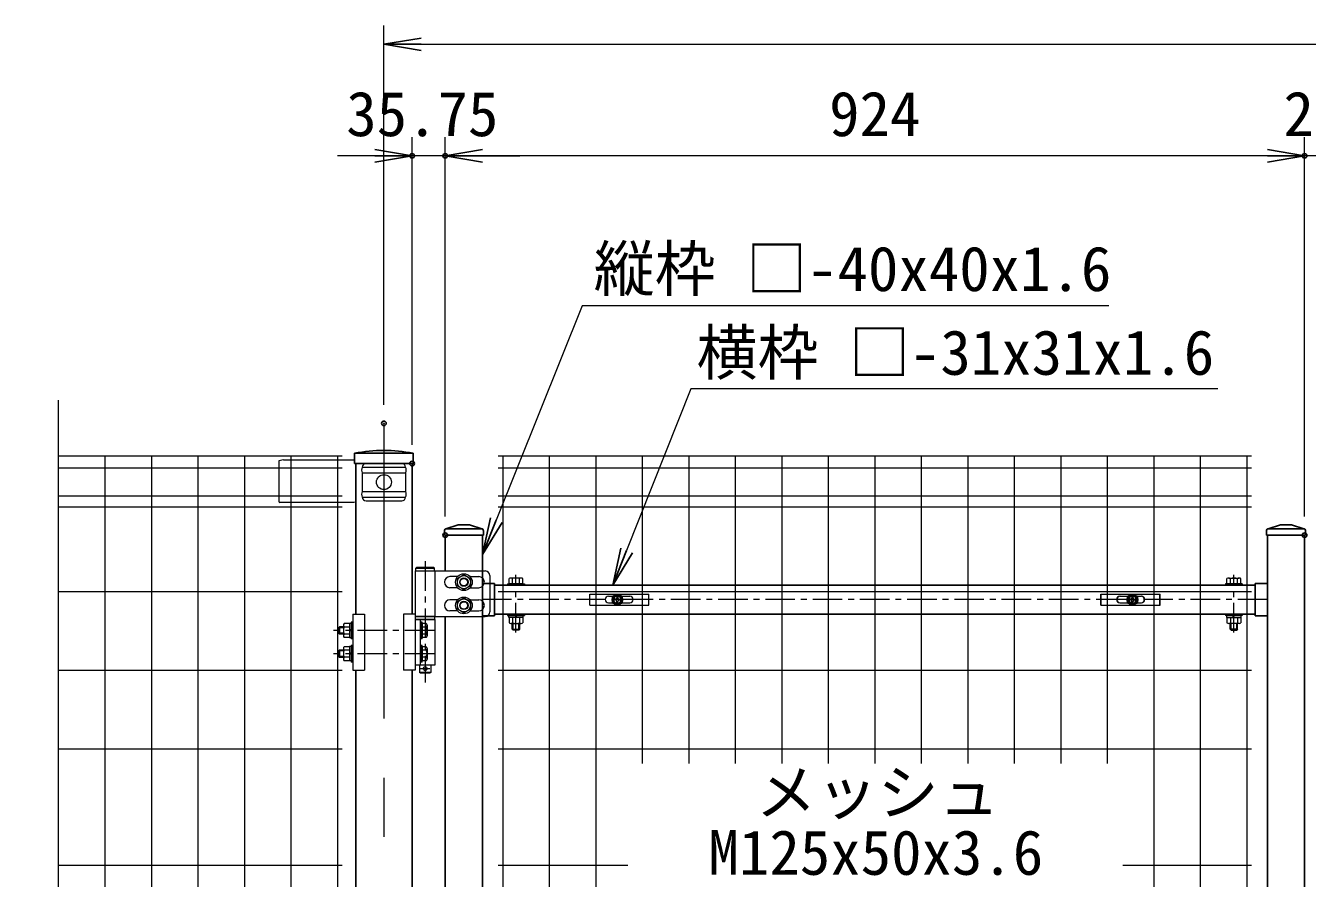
# Model space of a CAD drawing. Units: millimetres, scale not verified. Extents: x -4200 to 4200, y -2970 to 2970.
# Drawn here: x -190 to 1189, y 724 to 1641 of the extents above; entities that cross this region are included whole.
import ezdxf
from ezdxf.enums import TextEntityAlignment as Align

# ---------------------------------------------------------------- set-up
doc = ezdxf.new("R2010")
doc.units = ezdxf.units.MM
doc.header["$LTSCALE"] = 10
doc.header["$PDMODE"] = 32
doc.header["$PDSIZE"] = 5
doc.linetypes.add('USER1', pattern=[50.8, 31.75, -6.35, 6.35, -6.35])
for name, color, linetype, lineweight in [('0-0_D-STR1', 1, 'Continuous', 25), ('0-1_D-BMK', 2, 'USER1', 13), ('0-4_D-STR3', 3, 'Continuous', 13), ('0-5_D-STR-DIM', 7, 'Continuous', 13), ('0-7_Defpoints', 6, 'Continuous', 25), ('0-9_D-STR-TXT', 7, 'Continuous', 13), ('0-C_D-STR2', 7, 'Continuous', 13)]:
    doc.layers.add(name, color=color, linetype=linetype, lineweight=lineweight)
doc.layers.add('0-6_0', color=7, linetype='Continuous')
doc.styles.add('ＭＳ ゴシック', font='')
doc.styles.get('ＭＳ ゴシック').set_extended_font_data('MS Gothic')

# ---------------------------------------------------------------- blocks, each defined once
blk = doc.blocks.new('_Open')
at = {"layer": '0-6_0'}
blk.add_line((-10, 1.667), (0, 0), dxfattribs=at)
blk.add_lwpolyline([(-10, -1.667), (0, 0), (-10, 0)], dxfattribs=at)
blk = doc.blocks.new('U8')
at = {"layer": '0-0_D-STR1'}
for p, q in [((90, 14196), (90, 14150)), ((114, 14220), (486, 14220)), ((493.1, 14218.9), (360, 14260)), ((510, 14196), (510, 14150)), ((510, 14196), (510, 14150)), ((8930, 14196), (8930, 14150)), ((8946.9, 14218.9), (9080, 14260)), ((8954, 14220), (9326, 14220)), ((9080, 14260), (9200, 14260)), ((9333.1, 14218.9), (9200, 14260)), ((9350, 14196), (9350, 14150)), ((90, 14150), (510, 14150)), ((100, 14150), (100, 13765)), ((500, 14150), (100, 14150)), ((500, 14150), (500, 300)), ((8930, 14150), (9350, 14150)), ((8940, 14150), (8940, 9970)), ((9340, 14150), (8940, 14150)), ((9340, 14150), (9340, 10130)), ((500, 13632), (630, 13632)), ((630, 13632), (630, 13283)), ((630, 13612.5), (8810, 13612.5)), ((8810, 13632), (8810, 13283)), ((8940, 13632), (8810, 13632)), ((100, 13275), (100, 2650)), ((630, 13283), (500, 13283)), ((630, 13302.5), (8810, 13302.5)), ((8810, 13283), (8940, 13283))]:
    blk.add_line(p, q, dxfattribs=at)
blk.add_lwpolyline([(106.9, 14218.9), (240, 14260), (360, 14260)], dxfattribs=at)
for centre, start, end in [((114, 14196), 90, 180), ((486, 14196), 0, 90), ((486, 14196), 0, 90), ((8954, 14196), 90, 180), ((9326, 14196), 0, 90)]:
    blk.add_arc(centre, 24, start, end, dxfattribs=at)
at = {"layer": '0-1_D-BMK'}
for p, q in [((-116.8, 13870.3), (-116.8, 12565.6)), ((860, 13104), (860, 13724.9)), ((8580, 13104), (8580, 13724.9)), ((8940, 13457.5), (500, 13457.5)), ((-18.8, 13125), (-1100.8, 13125)), ((-18.8, 12875), (-1100.8, 12875)), ((-166.8, 12715), (-66.8, 12715))]:
    blk.add_line(p, q, dxfattribs=at)
at = {"layer": '0-4_D-STR3'}
for p, q in [((-206.8, 13805), (-216.8, 13795)), ((-216.8, 13795), (-16.8, 13795)), ((-216.8, 13765), (-216.8, 13795)), ((-206.8, 13805), (-26.8, 13805)), ((-26.8, 13805), (-16.8, 13795)), ((-16.8, 13765), (-16.8, 13795)), ((-225.3, 13765), (-225.3, 12700)), ((-225.3, 13765), (-8.3, 13765)), ((-216.8, 13765), (-16.8, 13765)), ((-8.3, 13275), (-8.3, 13765)), ((-8.3, 13765), (530.3, 13765)), ((232.9, 13705), (150.3, 13705)), ((367.1, 13705), (460.3, 13705)), ((580.3, 13715), (580.3, 13325)), ((785, 13628.5), (785, 13683)), ((916.3, 13688.5), (803.8, 13688.5)), ((822.5, 13628.5), (822.5, 13683)), ((897.5, 13628.5), (897.5, 13683)), ((935, 13628.5), (935, 13683)), ((8505, 13628.5), (8505, 13683)), ((8523.7, 13688.5), (8636.2, 13688.5)), ((8542.5, 13628.5), (8542.5, 13683)), ((8617.5, 13628.5), (8617.5, 13683)), ((8655, 13628.5), (8655, 13683)), ((232.9, 13585), (150.3, 13585)), ((367.1, 13585), (460.3, 13585)), ((770, 13628.5), (770, 13612.5)), ((770, 13628.5), (950, 13628.5)), ((770, 13612.5), (950, 13612.5)), ((935, 13628.5), (785, 13628.5)), ((950, 13628.5), (950, 13612.5)), ((8490, 13628.5), (8490, 13612.5)), ((8670, 13628.5), (8490, 13628.5)), ((8670, 13612.5), (8490, 13612.5)), ((8505, 13628.5), (8655, 13628.5)), ((8670, 13628.5), (8670, 13612.5)), ((232.9, 13455), (150.3, 13455)), ((367.1, 13455), (460.3, 13455)), ((-894.5, 13300), (-894.5, 12700)), ((-894.5, 13300), (-769.5, 13300)), ((-769.5, 13300), (-769.5, 12700)), ((-350.3, 13300), (-350.3, 12700)), ((-225.3, 13300), (-350.3, 13300)), ((-225.3, 13275), (-8.3, 13275)), ((-225.3, 13275), (-8.3, 13275)), ((-8.3, 13245), (-225.3, 13245)), ((-11.8, 13275), (-221.8, 13275)), ((-221.8, 13245), (-221.8, 13275)), ((-221.8, 13245), (-11.8, 13245)), ((-165.3, 12755), (-165.3, 13245)), ((-11.8, 13245), (-11.8, 13275)), ((-8.3, 13275), (530.3, 13275)), ((-8.3, 12755), (-8.3, 13245)), ((232.9, 13335), (150.3, 13335)), ((367.1, 13335), (460.3, 13335)), ((770, 13302.5), (770, 13286.5)), ((770, 13302.5), (950, 13302.5)), ((770, 13286.5), (950, 13286.5)), ((785, 13266.5), (785, 13207)), ((822.5, 13266.5), (822.5, 13207)), ((863.8, 13266.5), (852.2, 13286.5)), ((870.7, 13266.5), (859.1, 13286.5)), ((897.5, 13266.5), (897.5, 13207)), ((935, 13266.5), (935, 13207)), ((950, 13302.5), (950, 13286.5)), ((8490, 13302.5), (8490, 13286.5)), ((8670, 13302.5), (8490, 13302.5)), ((8670, 13286.5), (8490, 13286.5)), ((8505, 13266.5), (8505, 13207)), ((8542.5, 13266.5), (8542.5, 13207)), ((8569.3, 13266.5), (8580.8, 13286.5)), ((8576.2, 13266.5), (8587.8, 13286.5)), ((8617.5, 13266.5), (8617.5, 13207)), ((8655, 13266.5), (8655, 13207)), ((8670, 13302.5), (8670, 13286.5)), ((-1039.3, 13165), (-1049.3, 13155)), ((-995.5, 13095), (-1049.3, 13095)), ((-995.5, 13165), (-1039.3, 13165)), ((-995.5, 13182.8), (-995.5, 13067.3)), ((-930.5, 13200), (-988.5, 13200)), ((-930.5, 13162.5), (-988.5, 13162.5)), ((-930.5, 13200), (-930.5, 13050)), ((-910.5, 13135.7), (-930.5, 13124.1)), ((-910.5, 13128.8), (-930.5, 13117.2)), ((-894.5, 13215), (-910.5, 13215)), ((-910.5, 13215), (-910.5, 13035)), ((-910.5, 13202), (-910.5, 13048)), ((-894.5, 13035), (-894.5, 13215)), ((-149.3, 13035), (-149.3, 13215)), ((-105.1, 13200), (-149.3, 13200)), ((-149.3, 13200), (-149.3, 13050)), ((-105.1, 13162.6), (-149.3, 13162.6)), ((-94.3, 13181.3), (-94.3, 13068.7)), ((803.8, 13201.5), (916.3, 13201.5)), ((820, 13138.5), (820, 13201.5)), ((820, 13138.5), (830, 13128.5)), ((820, 13138.5), (900, 13138.5)), ((830, 13128.5), (830, 13201.5)), ((890, 13128.5), (830, 13128.5)), ((890, 13128.5), (890, 13201.5)), ((890, 13128.5), (900, 13138.5)), ((900, 13138.5), (900, 13201.5)), ((8636.2, 13201.5), (8523.7, 13201.5)), ((8540, 13138.5), (8540, 13201.5)), ((8550, 13128.5), (8540, 13138.5)), ((8620, 13138.5), (8540, 13138.5)), ((8550, 13128.5), (8550, 13201.5)), ((8550, 13128.5), (8610, 13128.5)), ((8610, 13128.5), (8610, 13201.5)), ((8620, 13138.5), (8610, 13128.5)), ((8620, 13138.5), (8620, 13201.5)), ((-995.5, 13085), (-1039.3, 13085)), ((-930.5, 13087.5), (-988.5, 13087.5)), ((-930.5, 13050), (-988.5, 13050)), ((-910.5, 13048), (-930.5, 13048)), ((-894.5, 13035), (-910.5, 13035)), ((-894.5, 12965), (-910.5, 12965)), ((-910.5, 12965), (-910.5, 12785)), ((-894.5, 12785), (-894.5, 12965)), ((-149.3, 13035), (-165.3, 13035)), ((-105.1, 13087.4), (-149.3, 13087.4)), ((-105.1, 13050), (-149.3, 13050)), ((-149.3, 12785), (-149.3, 12965)), ((-1039.3, 12915), (-1049.3, 12905)), ((-995.5, 12845), (-1049.3, 12845)), ((-995.5, 12915), (-1039.3, 12915)), ((-995.5, 12835), (-1039.3, 12835)), ((-995.5, 12932.8), (-995.5, 12817.3)), ((-930.5, 12950), (-988.5, 12950)), ((-930.5, 12912.5), (-988.5, 12912.5)), ((-930.5, 12837.5), (-988.5, 12837.5)), ((-930.5, 12950), (-930.5, 12800)), ((-910.5, 12885.7), (-930.5, 12874.1)), ((-910.5, 12878.8), (-930.5, 12867.2)), ((-910.5, 12952), (-910.5, 12798)), ((-105.1, 12950), (-149.3, 12950)), ((-149.3, 12950), (-149.3, 12800)), ((-105.1, 12912.6), (-149.3, 12912.6)), ((-105.1, 12837.4), (-149.3, 12837.4)), ((-94.3, 12931.3), (-94.3, 12818.7)), ((-930.5, 12800), (-988.5, 12800)), ((-910.5, 12798), (-930.5, 12798)), ((-894.5, 12785), (-910.5, 12785)), ((-894.5, 12700), (-769.5, 12700)), ((-225.3, 12700), (-350.3, 12700)), ((-225.3, 12755), (-8.3, 12755)), ((-176.8, 12755), (-176.8, 12675)), ((-149.3, 12785), (-165.3, 12785)), ((-105.1, 12800), (-149.3, 12800)), ((-56.8, 12755), (-56.8, 12675)), ((-56.8, 12675), (-176.8, 12675)), ((-166.8, 12665), (-176.8, 12675)), ((-66.8, 12665), (-166.8, 12665)), ((-56.8, 12675), (-66.8, 12665))]:
    blk.add_line(p, q, dxfattribs=at)
for points in [[(300, 13726), (370.1, 13685.5), (370.1, 13604.5), (300, 13564), (229.9, 13604.5), (229.9, 13685.5)], [(300, 13476), (370.1, 13435.5), (370.1, 13354.5), (300, 13314), (229.9, 13354.5), (229.9, 13435.5)]]:
    blk.add_lwpolyline(points, close=True, dxfattribs=at)
for points in [[(937, 13266.5), (783, 13266.5), (783, 13286.5)], [(937, 13266.5), (937, 13286.5), (783, 13286.5)], [(8503, 13266.5), (8657, 13266.5), (8657, 13286.5)], [(8503, 13266.5), (8503, 13286.5), (8657, 13286.5)], [(-1039.3, 13165), (-1039.3, 13085), (-1049.3, 13095)], [(-995.5, 13155), (-1049.3, 13155), (-1049.3, 13095)], [(-910.5, 13202), (-930.5, 13202), (-930.5, 13048)], [(-149.3, 13215), (-165.3, 13215), (-165.3, 13035)], [(-149.3, 12965), (-165.3, 12965), (-165.3, 12785)], [(-1039.3, 12915), (-1039.3, 12835), (-1049.3, 12845)], [(-995.5, 12905), (-1049.3, 12905), (-1049.3, 12845)], [(-910.5, 12952), (-930.5, 12952), (-930.5, 12798)]]:
    blk.add_lwpolyline(points, dxfattribs=at)
for centre, radius in [((300, 13645), 90), ((300, 13645), 90), ((300, 13645), 70.3), ((300, 13645), 45), ((300, 13645), 40), ((300, 13645), 40), ((300, 13395), 90), ((300, 13395), 90), ((300, 13395), 70.3), ((300, 13395), 45), ((300, 13395), 40), ((300, 13395), 40), ((-116.8, 12715), 20)]:
    blk.add_circle(centre, radius, dxfattribs=at)
for centre, radius, start, end in [((150.3, 13645), 60, 90, 270), ((460.3, 13645), 60, 270, 90), ((530.3, 13715), 50, 0, 90), ((803.8, 13654), 34.5, 57.13278, 122.86722), ((860, 13558.6), 129.9, 73.22135, 106.77865), ((916.3, 13654), 34.5, 57.13278, 122.86722), ((8523.7, 13654), 34.5, 57.13278, 122.86722), ((8580, 13558.6), 129.9, 73.22135, 106.77865), ((8636.2, 13654), 34.5, 57.13278, 122.86722), ((150.3, 13395), 60, 90, 270), ((460.3, 13395), 60, 270, 90), ((530.3, 13325), 50, 270, 0), ((-967.1, 13181.3), 28.5, 138.83491, 221.16509), ((-891.6, 13125), 104, 158.85295, 201.14705), ((-115.9, 13181.3), 21.6, 300, 60), ((-165.1, 13125), 70.8, 327.93138, 32.06862), ((803.8, 13236), 34.5, 237.13278, 302.86722), ((860, 13331.4), 129.9, 253.22135, 286.77865), ((916.3, 13236), 34.5, 237.13278, 302.86722), ((8523.7, 13236), 34.5, 237.13278, 302.86722), ((8580, 13331.4), 129.9, 253.22135, 286.77865), ((8636.2, 13236), 34.5, 237.13278, 302.86722), ((-967.1, 13068.8), 28.5, 138.86505, 221.13495), ((-115.9, 13068.7), 21.6, 300, 60), ((-967.1, 12931.3), 28.5, 138.83491, 221.16509), ((-891.6, 12875), 104, 158.85295, 201.14705), ((-967.1, 12818.8), 28.5, 138.86505, 221.13495), ((-115.9, 12931.3), 21.6, 300, 60), ((-165.1, 12875), 70.8, 327.93138, 32.06862), ((-115.9, 12818.7), 21.6, 300, 60)]:
    blk.add_arc(centre, radius, start, end, dxfattribs=at)
at = {"layer": '0-7_Defpoints'}
for centre in [(1950, 13457.5), (7490, 13457.5)]:
    blk.add_circle(centre, 40, dxfattribs=at)
blk = doc.blocks.new('A$Cc5bff5c2')
at = {"layer": '0-4_D-STR3'}
for p, q in [((-297.7, 60), (337.3, 60)), ((-297.7, -60), (-297.7, 60)), ((-95.2, 35), (-45.6, 35)), ((-18.5, 4.2), (-31.5, 3.9)), ((-31.5, 3.9), (-31.5, -4)), ((-4, 31.5), (-4.2, 18.5)), ((-4, 31.5), (4, 31.5)), ((4, 31.5), (4.2, 18.5)), ((18.5, 4.2), (31.5, 3.9)), ((31.5, 3.9), (31.5, -4)), ((45.6, 35), (134.8, 35)), ((-95.2, -35), (-45.6, -35)), ((-18.5, -4.2), (-31.5, -4)), ((-4, -31.5), (-4.2, -18.5)), ((18.5, -4.2), (31.5, -4)), ((45.6, -35), (134.8, -35))]:
    blk.add_line(p, q, dxfattribs=at)
for points in [[(-297.7, -60), (337.3, -60), (337.3, 60)], [(-4, -31.5), (4, -31.5), (4.2, -18.5)]]:
    blk.add_lwpolyline(points, dxfattribs=at)
for radius in [57.5, 52.5]:
    blk.add_circle((0, 0), radius, dxfattribs=at)
for centre, radius, start, end in [((-95.2, 0), 35, 90, 270), ((-19.1, 19), 14.9, 270, 0), ((19.1, 19), 14.9, 180, 270), ((134.8, 0), 35, 270, 90), ((-19.1, -19), 14.9, 0, 90), ((19.1, -19), 14.9, 90, 180)]:
    blk.add_arc(centre, radius, start, end, dxfattribs=at)
blk = doc.blocks.new('A$C5ba32ecb')
at = {"layer": '0-4_D-STR3'}
for p, q in [((-337.5, 60), (297.5, 60)), ((-337.5, -60), (-337.5, 60)), ((-135, 35), (-45.6, 35)), ((-18.5, 4.2), (-31.5, 3.9)), ((-31.5, 3.9), (-31.5, -4)), ((-4, 31.5), (-4.2, 18.5)), ((-4, 31.5), (4, 31.5)), ((4, 31.5), (4.2, 18.5)), ((18.5, 4.2), (31.5, 3.9)), ((31.5, 3.9), (31.5, -4)), ((45.6, 35), (95, 35)), ((-135, -35), (-45.6, -35)), ((-18.5, -4.2), (-31.5, -4)), ((-4, -31.5), (-4.2, -18.5)), ((18.5, -4.2), (31.5, -4)), ((45.6, -35), (95, -35))]:
    blk.add_line(p, q, dxfattribs=at)
for points in [[(-337.5, -60), (297.5, -60), (297.5, 60)], [(-4, -31.5), (4, -31.5), (4.2, -18.5)]]:
    blk.add_lwpolyline(points, dxfattribs=at)
for radius in [57.5, 52.5]:
    blk.add_circle((0, 0), radius, dxfattribs=at)
for centre, radius, start, end in [((-135, 0), 35, 90, 270), ((-19.1, 19), 14.9, 270, 0), ((19.1, 19), 14.9, 180, 270), ((95, 0), 35, 270, 90), ((-19.1, -19), 14.9, 0, 90), ((19.1, -19), 14.9, 90, 180)]:
    blk.add_arc(centre, radius, start, end, dxfattribs=at)
blk = doc.blocks.new('A$Ca8bccbd4')
at = {"layer": '0-4_D-STR3'}
for p, q in [((-337.5, 60), (297.5, 60)), ((-337.5, -60), (-337.5, 60)), ((-135, 35), (-45.6, 35)), ((-18.5, 4.2), (-31.5, 3.9)), ((-31.5, 3.9), (-31.5, -4)), ((-4, 31.5), (-4.2, 18.5)), ((-4, 31.5), (4, 31.5)), ((4, 31.5), (4.2, 18.5)), ((18.5, 4.2), (31.5, 3.9)), ((31.5, 3.9), (31.5, -4)), ((45.6, 35), (95, 35)), ((-135, -35), (-45.6, -35)), ((-18.5, -4.2), (-31.5, -4)), ((-4, -31.5), (-4.2, -18.5)), ((18.5, -4.2), (31.5, -4)), ((45.6, -35), (95, -35))]:
    blk.add_line(p, q, dxfattribs=at)
for points in [[(-337.5, -60), (297.5, -60), (297.5, 60)], [(-4, -31.5), (4, -31.5), (4.2, -18.5)]]:
    blk.add_lwpolyline(points, dxfattribs=at)
for radius in [57.5, 52.5]:
    blk.add_circle((0, 0), radius, dxfattribs=at)
for centre, radius, start, end in [((-135, 0), 35, 90, 270), ((-19.1, 19), 14.9, 270, 0), ((19.1, 19), 14.9, 180, 270), ((95, 0), 35, 270, 90), ((-19.1, -19), 14.9, 0, 90), ((19.1, -19), 14.9, 90, 180)]:
    blk.add_arc(centre, radius, start, end, dxfattribs=at)

msp = doc.modelspace()

# ---------------------------------------------------------------- linework, layer by layer
at = {"layer": '0-0_D-STR1'}
for p, q in [((227.18, 1180.68), (164.28, 1180.68)), ((227.18, 1180.68), (164.28, 1180.68)), ((164.28, 1180.68), (164.28, 1169.68)), ((227.18, 1169.68), (227.18, 1180.68)), ((227.18, 1169.68), (227.18, 1180.68)), ((227.18, 1169.68), (164.28, 1169.68)), ((165.48, 1169.68), (165.48, 1007.68)), ((225.98, 1169.68), (225.98, 1007.68)), ((165.48, 947.68), (165.48, 453.18)), ((225.98, 947.68), (225.98, 453.18))]:
    msp.add_line(p, q, dxfattribs=at)
msp.add_arc((195.73, 1021.25), 162.5, 78.84081, 101.15919, dxfattribs=at)
msp.add_arc((195.73, 1021.25), 162.5, 78.84081, 101.15919, dxfattribs=at)
at = {"layer": '0-1_D-BMK'}
msp.add_line((195.73, 1212.92), (195.73, -582.89), dxfattribs=at)
at = {"layer": '0-4_D-STR3'}
for p, q in [((87.73, 1173.68), (82.73, 1172.68)), ((82.73, 1172.68), (82.73, 1128.87)), ((87.73, 1173.68), (163.61, 1173.68)), ((163.61, 1173.68), (164.28, 1173.35)), ((172.53, 1165.68), (218.94, 1165.68)), ((172.53, 1159.68), (172.53, 1139.68)), ((172.53, 1159.68), (218.94, 1159.68)), ((176.53, 1169.68), (214.94, 1169.68)), ((218.94, 1159.68), (218.94, 1139.68)), ((172.53, 1139.68), (218.94, 1139.68)), ((172.53, 1133.68), (218.94, 1133.68)), ((163.52, 1127.87), (83.73, 1127.87)), ((165.48, 1128.28), (163.52, 1127.87)), ((176.53, 1129.68), (214.94, 1129.68))]:
    msp.add_line(p, q, dxfattribs=at)
msp.add_circle((195.73, 1149.68), 8, dxfattribs=at)
for centre, radius, start, end in [((177.78, 1162.68), 6.05, 150.26731, 209.73269), ((176.53, 1165.68), 4, 90, 180), ((214.94, 1165.68), 4, 0, 90), ((213.69, 1162.68), 6.05, 330.26731, 29.73269), ((177.8, 1136.68), 6.07, 150.37394, 209.62606), ((176.53, 1133.68), 4, 180, 270), ((214.94, 1133.68), 4, 270, 0), ((213.66, 1136.68), 6.07, 330.37394, 29.62606), ((83.73, 1128.87), 1, 180, 270)]:
    msp.add_arc(centre, radius, start, end, dxfattribs=at)
at = {"layer": '0-5_D-STR-DIM'}
for p, q in [((195.73, 1232.92), (195.73, 1640.51)), ((235.73, 1620.51), (2155.73, 1620.51)), ((225.98, 1189.68), (225.98, 1520.51)), ((261.74, 1112.68), (261.74, 1520.51)), ((261.74, 1112.68), (261.74, 1520.51)), ((1185.74, 1112.68), (1185.74, 1520.51)), ((1185.74, 1112.68), (1185.74, 1520.51)), ((185.98, 1500.51), (145.98, 1500.51)), ((261.74, 1500.51), (225.98, 1500.51)), ((1145.74, 1500.51), (301.74, 1500.51)), ((301.74, 1500.51), (341.74, 1500.51)), ((1145.74, 1500.51), (1105.74, 1500.51)), ((1205.74, 1500.51), (1185.74, 1500.51))]:
    msp.add_line(p, q, dxfattribs=at)
at = {"layer": '0-7_Defpoints'}
for p in [(225.98, 1500.51), (261.74, 1500.51), (1185.74, 1500.51), (195.73, 1212.92), (225.98, 1169.68), (261.74, 1092.68), (1185.74, 1092.68)]:
    msp.add_point(p, dxfattribs=at)
at = {"layer": '0-9_D-STR-TXT'}
for points in [[(975.29, 1339.39), (408.79, 1339.39), (316.59, 1108.95)], [(1092.34, 1249.88), (525.83, 1249.88), (456.68, 1076.1)]]:
    msp.add_lwpolyline(points, dxfattribs=at)
at = {"layer": '0-C_D-STR2'}
for p, q in [((150.73, 1177.68), (-154.27, 1177.68)), ((-104.27, 1177.68), (-104.27, -292.32)), ((-54.27, 1177.68), (-54.27, -292.32)), ((-4.27, 1177.68), (-4.27, -292.32)), ((45.73, 1177.68), (45.73, -292.32)), ((95.73, 1177.68), (95.73, -292.32)), ((145.73, 1177.68), (145.73, 453.18)), ((1128.48, 1177.68), (318.48, 1177.68)), ((323.48, 1177.68), (323.48, -292.32)), ((373.48, 1177.68), (373.48, -292.32)), ((423.48, 1177.68), (423.48, -292.32)), ((473.48, 1177.68), (473.48, 847.35)), ((523.48, 1177.68), (523.48, 847.35)), ((573.48, 1177.68), (573.48, 847.35)), ((623.48, 1177.68), (623.48, 847.35)), ((673.48, 1177.68), (673.48, 847.35)), ((723.48, 1177.68), (723.48, 847.35)), ((773.48, 1177.68), (773.48, 847.35)), ((823.48, 1177.68), (823.48, 847.35)), ((873.48, 1177.68), (873.48, 847.35)), ((923.48, 1177.68), (923.48, 847.35)), ((973.48, 1177.68), (973.48, 847.35)), ((1023.48, 1177.68), (1023.48, -292.32)), ((1073.48, 1177.68), (1073.48, -292.32)), ((1123.48, 1177.68), (1123.48, -292.32)), ((150.73, 1164.58), (-154.27, 1164.58)), ((1128.48, 1164.58), (318.48, 1164.58)), ((150.73, 1134.78), (-154.27, 1134.78)), ((1128.48, 1134.78), (318.48, 1134.78)), ((150.73, 1122.93), (-154.27, 1122.93)), ((1128.48, 1122.93), (318.48, 1122.93)), ((150.73, 1031.68), (-154.27, 1031.68)), ((1128.48, 1031.68), (318.48, 1031.68)), ((150.73, 947.18), (-154.27, 947.18)), ((1128.48, 947.18), (318.48, 947.18)), ((150.73, 862.68), (-154.27, 862.68)), ((1128.48, 862.68), (318.48, 862.68)), ((150.73, 737.68), (-154.27, 737.68)), ((458.08, 737.68), (318.48, 737.68)), ((1128.48, 737.68), (990.18, 737.68))]:
    msp.add_line(p, q, dxfattribs=at)
msp.add_lwpolyline([(-154.27, -457.32), (-154.27, 417.03), (-189.51, 429.86), (-119.03, 455.51), (-154.27, 468.34), (-154.27, 1237.68)], dxfattribs=at)

# ---------------------------------------------------------------- block references
at = {"layer": '0-5_D-STR-DIM', "xscale": 4, "yscale": 4, "rotation": 180}
for p in [(195.73, 1620.51), (261.74, 1500.51), (261.74, 1500.51)]:
    msp.add_blockref('_Open', p, dxfattribs=at)
at = {"layer": '0-5_D-STR-DIM'}
for name, p, xscale, yscale in [('_Open', (225.98, 1500.51), 4, 4), ('_Open', (1185.74, 1500.51), 4, 4), ('_Open', (1185.74, 1500.51), 4, 4), ('U8', (251.74, -322.32), 0.1, 0.1), ('A$Cc5bff5c2', (446.76, 1023.43), 0.1, 0.1), ('A$C5ba32ecb', (1000.74, 1023.43), 0.1, 0.1)]:
    msp.add_blockref(name, p, dxfattribs=dict(at, xscale=xscale, yscale=yscale))
at = {"layer": '0-9_D-STR-TXT', "xscale": 4, "yscale": 4}
for p, rotation in [((301.74, 1071.81), 248.19556), ((441.89, 1038.93), 248.30114)]:
    msp.add_blockref('_Open', p, dxfattribs=dict(at, rotation=rotation))
at = {"layer": '0-C_D-STR2', "xscale": 0.1, "yscale": 0.1}
msp.add_blockref('A$Ca8bccbd4', (1000.48, 1023.43), dxfattribs=at)

# ---------------------------------------------------------------- texts
at = {"layer": '0-5_D-STR-DIM', "style": 'ＭＳ ゴシック'}
for s, p in [('35.75', (155.26, 1507.26)), ('924', (674.49, 1507.26)), ('20', (1162.98, 1507.26))]:
    msp.add_text(s, height=48.09, dxfattribs=at).set_placement(p, align=Align.BOTTOM_LEFT)
at = {"layer": '0-9_D-STR-TXT', "style": 'ＭＳ ゴシック'}
for s, p in [('縦枠 □-40x40x1.6 ', (421.3, 1340.71)), ('横枠 □-31x31x1.6', (531.87, 1250.67)), ('メッシュ', (595.39, 777.73))]:
    msp.add_text(s, height=48.09, dxfattribs=at).set_placement(p, align=Align.BOTTOM_LEFT)
at = {"layer": '0-C_D-STR2', "style": 'ＭＳ ゴシック'}
msp.add_text('M125x50x3.6', height=48.09, dxfattribs=at).set_placement((544.8, 713.09), align=Align.BOTTOM_LEFT)

doc.saveas('drawing.dxf')
